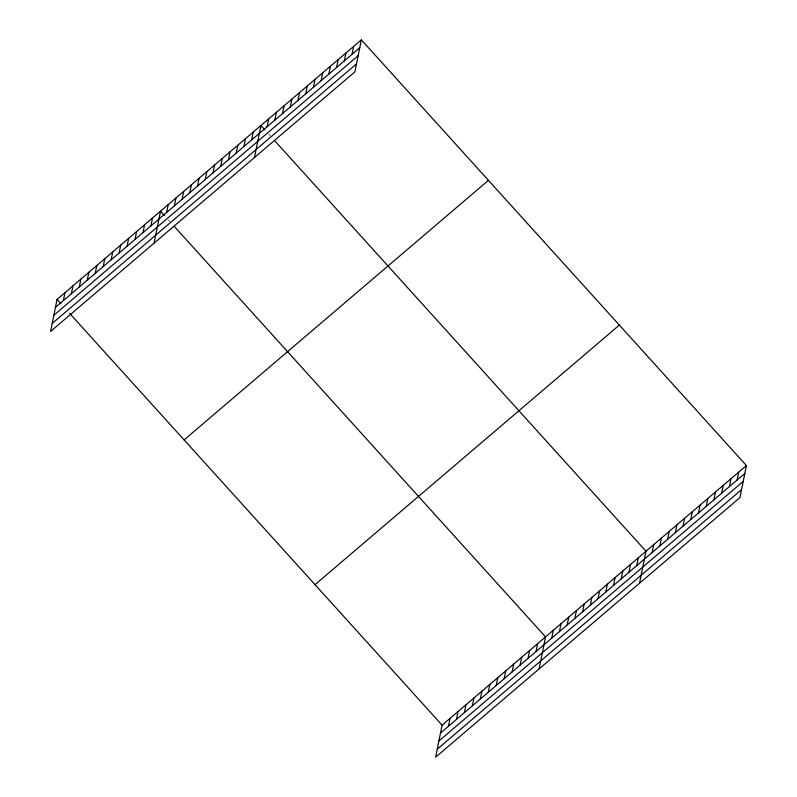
<?xml version="1.0" encoding="UTF-8"?>
<svg xmlns="http://www.w3.org/2000/svg" width="797" height="797" viewBox="0 0 797 797"><rect width="100%" height="100%" fill="white"/><g stroke="black" fill="none" stroke-linecap="round" stroke-linejoin="round"><path stroke-width="0.6" stroke-dasharray="3.98 2.99" d="M268.768 134.185L270.342 135.918M168.346 219.842L169.91 221.576"/><path stroke-width="1.2" d="M361.35 39.85L57.035 299.433L50.58 331.432L354.904 71.85L361.35 39.85L746.42 465.568L739.965 497.567L435.65 757.15L442.096 725.15L746.42 465.568M63.411 300.509L64.995 292.638M71.361 293.724L72.955 285.854M79.321 286.94L80.915 279.06M87.281 280.145L88.875 272.275M95.241 273.361L96.826 265.491M103.202 266.567L104.786 258.696M111.162 259.782L112.746 251.912M119.122 252.988L120.706 245.117M127.082 246.203L128.666 238.333M135.042 239.409L136.626 231.538M143.002 232.624L144.586 224.754M150.952 225.83L152.546 217.96M154.05 243.175L160.506 211.175L164.421 215.509M166.643 212.46L168.227 204.58M174.364 205.865L175.948 197.995M182.095 199.28L183.679 191.41M189.816 192.685L191.4 184.814M197.536 186.1L199.13 178.229M205.267 179.504L206.851 171.634M212.988 172.919L214.582 165.049M220.719 166.334L222.303 158.464M228.44 159.739L230.024 151.868M236.161 153.154L237.755 145.283M243.892 146.558L245.476 138.688M251.613 139.973L253.207 132.103M254.472 157.507L260.928 125.508L264.853 129.851M267.065 126.793L268.649 118.922M274.786 120.208L276.38 112.337M282.517 113.612L284.101 105.742M290.238 107.027L291.832 99.157M297.968 100.432L299.552 92.562M305.689 93.847L307.273 85.976M313.42 87.262L315.004 79.391M321.141 80.666L322.725 72.796M328.862 74.081L330.456 66.211M336.593 67.486L338.177 59.616M344.314 60.901L345.898 53.03M352.045 54.316L353.629 46.435M448.472 726.236L450.056 718.366M456.432 719.442L458.016 711.572M464.392 712.657L465.976 704.787M472.352 705.863L473.936 697.993M480.312 699.079L481.896 691.208M488.262 692.284L489.856 684.414M496.222 685.5L497.816 677.629M504.182 678.715L505.776 670.835M512.142 671.921L513.736 664.05M520.102 665.136L521.686 657.266M528.062 658.342L529.646 650.472M536.022 651.557L537.606 643.687M539.111 668.892L545.566 636.893L174.623 226.786M551.703 638.178L553.297 630.307M559.434 631.583L561.018 623.712M567.155 624.997L568.739 617.127M574.876 618.412L576.47 610.532M582.607 611.817L584.191 603.947M590.328 605.232L591.922 597.361M598.059 598.637L599.643 590.766M605.78 592.051L607.364 584.181M613.501 585.456L615.095 577.586M621.232 578.871L622.816 571.001M628.953 572.286L630.547 564.415M636.683 565.691L638.267 557.82M639.543 583.235L645.988 551.235L275.045 141.119M652.135 552.51L653.719 544.64M659.856 545.925L661.44 538.055M667.577 539.34L669.171 531.46M675.308 532.745L676.892 524.874M683.029 526.159L684.613 518.289M690.76 519.564L692.344 511.694M698.481 512.979L700.065 505.109M706.202 506.384L707.796 498.514M713.933 499.799L715.517 491.928M721.654 493.213L723.238 485.343M729.385 486.618L730.969 478.748M737.105 480.033L738.689 472.163M55.451 307.303L359.766 47.72M53.837 315.263L358.162 55.68M52.184 323.472L356.508 63.89M184.107 439.914L488.422 180.341M315.024 584.659L619.349 325.086M440.512 733.021L744.826 473.438M438.908 740.981L743.222 481.408M437.254 749.19L741.569 489.607M57.035 299.433L60.961 303.767M69.588 313.311L442.096 725.15"/></g></svg>
